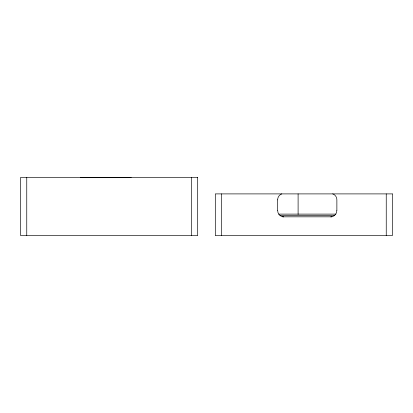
<?xml version="1.0" encoding="UTF-8"?>
<svg xmlns="http://www.w3.org/2000/svg" width="413" height="413" viewBox="0 0 413 413"><rect width="100%" height="100%" fill="white"/><g stroke="black" fill="none" stroke-linecap="round" stroke-linejoin="round"><path stroke-width="0.62" d="M278.744 214.11L335.831 214.11M280.029 215.638L334.545 215.638M282.477 216.825L331.98 216.825M386.243 193.898L386.243 235.627M336.874 210.547L336.874 199.84A6.252 6.252 0 0 0 332.718 193.873M298.103 193.898L298.103 214.368M277.639 199.84L277.639 210.547M221.414 193.898L221.414 235.627M191.586 177.373L191.586 235.627M26.757 177.373L26.757 235.627M80.292 177.373A5.963 5.963 0 0 0 82.233 177.698L129.259 177.698A5.963 5.963 0 0 0 131.195 177.373M336.817 210.553A6.19 6.19 0 0 1 330.772 216.871M283.741 216.871A6.19 6.19 0 0 1 277.691 210.553M277.67 199.84A6.252 6.252 0 0 1 281.795 193.873M197.693 177.373L20.65 177.373L20.65 235.627L197.693 235.627L197.693 177.373M392.35 193.898L215.307 193.898L215.307 235.627L392.35 235.627L392.35 193.898"/></g></svg>
